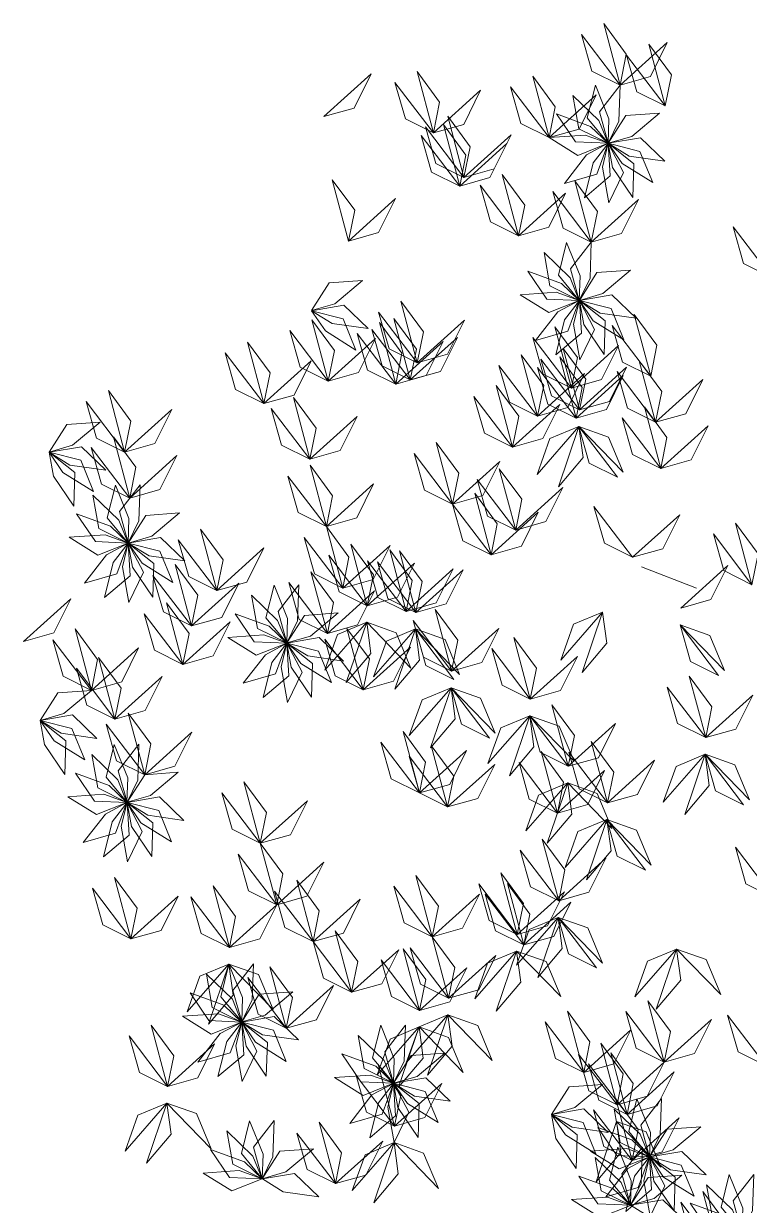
# Model space of a CAD drawing. Header units: inches. Extents: x 4350 to 28384, y -6772 to 993.
# Drawn here: x 23739.8 to 23808.2, y -917.4 to -805.9 of the extents above; entities that cross this region are included whole.
import ezdxf

# ---------------------------------------------------------------- set-up
doc = ezdxf.new("R2010")
doc.units = ezdxf.units.IN
doc.header["$MEASUREMENT"] = 0
doc.layers.add('ARREDAMENTO', color=2, linetype='Continuous', lineweight=18)

# ---------------------------------------------------------------- blocks, each defined once
blk = doc.blocks.new('chioma jacaranda')
at = {"layer": 'ARREDAMENTO', "linetype": 'Continuous'}
blk.add_line((14268.65, -3391.47), (14273.83, -3393.46), dxfattribs=at)
at = {"layer": 'ARREDAMENTO', "lineweight": 0}
for points in [[(14266.61, -3346.01), (14267.2, -3343.11), (14265.07, -3340.22), (14266.61, -3346.01)], [(14266.61, -3346.01), (14263.96, -3344.69), (14262.98, -3341.24), (14266.61, -3346.01)], [(14266.61, -3346.01), (14269.47, -3345.21), (14271.06, -3342), (14266.61, -3346.01)], [(14270.86, -3347.96), (14271.45, -3345.05), (14269.32, -3342.16), (14270.86, -3347.96)], [(14270.86, -3347.96), (14268.21, -3346.64), (14267.23, -3343.18), (14270.86, -3347.96)], [(14238.67, -3348.99), (14241.53, -3348.18), (14243.12, -3344.97), (14238.67, -3348.99)], [(14249.01, -3350.53), (14249.59, -3347.63), (14247.47, -3344.74), (14249.01, -3350.53)], [(14249.01, -3350.53), (14246.36, -3349.21), (14245.38, -3345.76), (14249.01, -3350.53)], [(14259.91, -3350.97), (14260.5, -3348.06), (14258.37, -3345.17), (14259.91, -3350.97)], [(14264.28, -3346.03), (14265.56, -3349.19), (14265.49, -3351.5), (14263.52, -3349.12), (14264.28, -3346.03)], [(14266.61, -3346.01), (14266.49, -3349.42), (14265.49, -3351.5), (14264.66, -3348.53), (14266.61, -3346.01)], [(14249.01, -3350.53), (14251.86, -3349.73), (14253.46, -3346.51), (14249.01, -3350.53)], [(14259.91, -3350.97), (14257.26, -3349.64), (14256.28, -3346.19), (14259.91, -3350.97)], [(14259.91, -3350.97), (14262.77, -3350.16), (14264.37, -3346.95), (14259.91, -3350.97)], [(14262.16, -3347), (14264.61, -3349.37), (14265.48, -3351.5), (14262.72, -3350.13), (14262.16, -3347)], [(14251.89, -3354.74), (14252.48, -3351.83), (14250.35, -3348.94), (14251.89, -3354.74)], [(14260.62, -3348.74), (14263.82, -3349.91), (14265.48, -3351.51), (14262.4, -3351.38), (14260.62, -3348.74)], [(14270.32, -3348.66), (14267.71, -3350.86), (14265.5, -3351.5), (14267.15, -3348.89), (14270.32, -3348.66)], [(14251.89, -3354.74), (14249.24, -3353.42), (14248.26, -3349.96), (14251.89, -3354.74)], [(14251.49, -3355.54), (14252.07, -3352.63), (14249.95, -3349.74), (14251.49, -3355.54)], [(14251.49, -3355.54), (14248.83, -3354.22), (14247.86, -3350.77), (14251.49, -3355.54)], [(14251.49, -3355.54), (14254.34, -3354.73), (14255.94, -3351.52), (14251.49, -3355.54)], [(14251.89, -3354.74), (14254.75, -3353.93), (14256.35, -3350.72), (14251.89, -3354.74)], [(14259.91, -3350.97), (14263.31, -3350.73), (14265.48, -3351.51), (14262.62, -3352.65), (14259.91, -3350.97)], [(14261.36, -3355.29), (14263.46, -3352.6), (14265.49, -3351.51), (14264.41, -3354.41), (14261.36, -3355.29)], [(14263.25, -3356.64), (14264.08, -3353.34), (14265.49, -3351.52), (14265.69, -3354.59), (14263.25, -3356.64)], [(14265.54, -3357.11), (14264.95, -3353.75), (14265.5, -3351.51), (14266.93, -3354.25), (14265.54, -3357.11)], [(14270.84, -3353.19), (14267.46, -3352.72), (14265.5, -3351.5), (14268.54, -3350.99), (14270.84, -3353.19)], [(14269.69, -3355.22), (14266.8, -3353.42), (14265.5, -3351.51), (14268.49, -3352.28), (14269.69, -3355.22)], [(14267.81, -3356.61), (14265.91, -3353.78), (14265.5, -3351.51), (14267.92, -3353.43), (14267.81, -3356.61)], [(14240.99, -3360.74), (14241.58, -3357.83), (14239.45, -3354.94), (14240.99, -3360.74)], [(14257.03, -3360.24), (14257.62, -3357.33), (14255.49, -3354.44), (14257.03, -3360.24)], [(14263.9, -3360.83), (14264.48, -3357.93), (14262.35, -3355.04), (14263.9, -3360.83)], [(14257.03, -3360.24), (14254.38, -3358.92), (14253.4, -3355.46), (14257.03, -3360.24)], [(14263.9, -3360.83), (14261.24, -3359.51), (14260.27, -3356.06), (14263.9, -3360.83)], [(14240.99, -3360.74), (14243.84, -3359.93), (14245.44, -3356.72), (14240.99, -3360.74)], [(14257.03, -3360.24), (14259.88, -3359.43), (14261.48, -3356.22), (14257.03, -3360.24)], [(14263.9, -3360.83), (14266.75, -3360.03), (14268.35, -3356.82), (14263.9, -3360.83)], [(14280.92, -3364.17), (14278.26, -3362.85), (14277.29, -3359.4), (14280.92, -3364.17)], [(14261.57, -3360.85), (14262.84, -3364.01), (14262.77, -3366.32), (14260.8, -3363.94), (14261.57, -3360.85)], [(14263.9, -3360.83), (14263.78, -3364.24), (14262.77, -3366.32), (14261.94, -3363.35), (14263.9, -3360.83)], [(14259.44, -3361.82), (14261.9, -3364.19), (14262.77, -3366.32), (14260, -3364.95), (14259.44, -3361.82)], [(14257.9, -3363.56), (14261.1, -3364.73), (14262.77, -3366.33), (14259.69, -3366.2), (14257.9, -3363.56)], [(14267.61, -3363.48), (14265, -3365.67), (14262.78, -3366.32), (14264.43, -3363.71), (14267.61, -3363.48)], [(14242.33, -3364.45), (14239.72, -3366.65), (14237.51, -3367.29), (14239.16, -3364.68), (14242.33, -3364.45)], [(14257.2, -3365.79), (14260.6, -3365.55), (14262.77, -3366.33), (14259.9, -3367.46), (14257.2, -3365.79)], [(14268.12, -3368.01), (14264.75, -3367.54), (14262.78, -3366.32), (14265.83, -3365.81), (14268.12, -3368.01)], [(14242.85, -3368.99), (14239.47, -3368.51), (14237.51, -3367.3), (14240.55, -3366.78), (14242.85, -3368.99)], [(14241.7, -3371.01), (14238.81, -3369.21), (14237.51, -3367.3), (14240.5, -3368.07), (14241.7, -3371.01)], [(14247.48, -3372.21), (14248.06, -3369.3), (14245.93, -3366.41), (14247.48, -3372.21)], [(14258.64, -3370.11), (14260.74, -3367.42), (14262.77, -3366.33), (14261.7, -3369.23), (14258.64, -3370.11)], [(14260.54, -3371.46), (14261.36, -3368.16), (14262.78, -3366.33), (14262.97, -3369.41), (14260.54, -3371.46)], [(14262.82, -3371.93), (14262.23, -3368.57), (14262.78, -3366.33), (14264.21, -3369.07), (14262.82, -3371.93)], [(14266.97, -3370.04), (14264.08, -3368.24), (14262.78, -3366.33), (14265.77, -3367.09), (14266.97, -3370.04)], [(14265.1, -3371.43), (14263.19, -3368.6), (14262.78, -3366.33), (14265.2, -3368.25), (14265.1, -3371.43)], [(14239.09, -3373.95), (14239.67, -3371.04), (14237.54, -3368.15), (14239.09, -3373.95)], [(14247.48, -3372.21), (14244.82, -3370.89), (14243.84, -3367.43), (14247.48, -3372.21)], [(14245.45, -3374.22), (14246.04, -3371.31), (14243.91, -3368.42), (14245.45, -3374.22)], [(14246.82, -3373.83), (14247.4, -3370.93), (14245.28, -3368.04), (14246.82, -3373.83)], [(14247.48, -3372.21), (14250.33, -3371.4), (14251.93, -3368.19), (14247.48, -3372.21)], [(14269.5, -3373.47), (14270.08, -3370.56), (14267.95, -3367.67), (14269.5, -3373.47)], [(14239.09, -3373.95), (14236.43, -3372.63), (14235.46, -3369.18), (14239.09, -3373.95)], [(14245.45, -3374.22), (14242.8, -3372.9), (14241.82, -3369.44), (14245.45, -3374.22)], [(14246.82, -3373.83), (14244.17, -3372.51), (14243.19, -3369.06), (14246.82, -3373.83)], [(14262.02, -3374.61), (14262.6, -3371.71), (14260.47, -3368.82), (14262.02, -3374.61)], [(14269.5, -3373.47), (14266.84, -3372.14), (14265.86, -3368.69), (14269.5, -3373.47)], [(14233, -3376.06), (14233.59, -3373.15), (14231.46, -3370.26), (14233, -3376.06)], [(14239.09, -3373.95), (14241.94, -3373.14), (14243.54, -3369.93), (14239.09, -3373.95)], [(14245.45, -3374.22), (14248.31, -3373.41), (14249.91, -3370.2), (14245.45, -3374.22)], [(14246.82, -3373.83), (14249.67, -3373.02), (14251.27, -3369.81), (14246.82, -3373.83)], [(14262.02, -3374.61), (14259.36, -3373.29), (14258.39, -3369.84), (14262.02, -3374.61)], [(14262.02, -3374.61), (14264.87, -3373.8), (14266.47, -3370.59), (14262.02, -3374.61)], [(14233, -3376.06), (14230.35, -3374.74), (14229.37, -3371.28), (14233, -3376.06)], [(14258.82, -3377.25), (14259.41, -3374.34), (14257.28, -3371.45), (14258.82, -3377.25)], [(14262.46, -3377.43), (14263.05, -3374.53), (14260.92, -3371.64), (14262.46, -3377.43)], [(14262.78, -3376.65), (14263.37, -3373.75), (14261.24, -3370.86), (14262.78, -3376.65)], [(14233, -3376.06), (14235.86, -3375.25), (14237.46, -3372.04), (14233, -3376.06)], [(14258.82, -3377.25), (14256.17, -3375.93), (14255.19, -3372.48), (14258.82, -3377.25)], [(14262.46, -3377.43), (14259.81, -3376.11), (14258.83, -3372.66), (14262.46, -3377.43)], [(14262.78, -3376.65), (14260.13, -3375.33), (14259.15, -3371.88), (14262.78, -3376.65)], [(14262.78, -3376.65), (14265.63, -3375.85), (14267.23, -3372.63), (14262.78, -3376.65)], [(14269.97, -3377.82), (14270.56, -3374.91), (14268.43, -3372.02), (14269.97, -3377.82)], [(14258.82, -3377.25), (14261.67, -3376.44), (14263.27, -3373.23), (14258.82, -3377.25)], [(14262.46, -3377.43), (14265.32, -3376.63), (14266.92, -3373.41), (14262.46, -3377.43)], [(14269.97, -3377.82), (14267.32, -3376.5), (14266.34, -3373.04), (14269.97, -3377.82)], [(14269.97, -3377.82), (14272.83, -3377.01), (14274.43, -3373.8), (14269.97, -3377.82)], [(14219.88, -3380.63), (14220.46, -3377.72), (14218.34, -3374.83), (14219.88, -3380.63)], [(14256.47, -3380.16), (14257.05, -3377.25), (14254.92, -3374.36), (14256.47, -3380.16)], [(14219.88, -3380.63), (14217.23, -3379.31), (14216.25, -3375.85), (14219.88, -3380.63)], [(14237.35, -3381.3), (14237.93, -3378.39), (14235.8, -3375.5), (14237.35, -3381.3)], [(14256.47, -3380.16), (14253.81, -3378.84), (14252.83, -3375.39), (14256.47, -3380.16)], [(14256.47, -3380.16), (14259.32, -3379.35), (14260.92, -3376.14), (14256.47, -3380.16)], [(14219.88, -3380.63), (14222.73, -3379.82), (14224.33, -3376.61), (14219.88, -3380.63)], [(14237.35, -3381.3), (14234.69, -3379.97), (14233.71, -3376.52), (14237.35, -3381.3)], [(14237.35, -3381.3), (14240.2, -3380.49), (14241.8, -3377.28), (14237.35, -3381.3)], [(14270.45, -3382.17), (14271.04, -3379.26), (14268.91, -3376.37), (14270.45, -3382.17)], [(14217.58, -3377.8), (14214.97, -3379.99), (14212.76, -3380.63), (14214.41, -3378.03), (14217.58, -3377.8)], [(14262.73, -3378.22), (14259.99, -3379.36), (14258.79, -3382.74), (14262.73, -3378.22)], [(14262.73, -3378.22), (14263.12, -3381.16), (14260.8, -3383.9), (14262.73, -3378.22)], [(14266.36, -3382.99), (14263.7, -3381.67), (14262.73, -3378.22), (14266.36, -3382.99)], [(14262.73, -3378.22), (14265.52, -3379.22), (14266.9, -3382.53), (14262.73, -3378.22)], [(14270.45, -3382.17), (14267.8, -3380.85), (14266.82, -3377.39), (14270.45, -3382.17)], [(14270.45, -3382.17), (14273.31, -3381.36), (14274.91, -3378.15), (14270.45, -3382.17)], [(14220.36, -3384.98), (14220.94, -3382.07), (14218.82, -3379.18), (14220.36, -3384.98)], [(14218.1, -3382.33), (14214.72, -3381.86), (14212.76, -3380.64), (14215.8, -3380.13), (14218.1, -3382.33)], [(14216.95, -3384.36), (14214.06, -3382.55), (14212.76, -3380.64), (14215.75, -3381.41), (14216.95, -3384.36)], [(14215.07, -3385.74), (14213.17, -3382.92), (14212.76, -3380.65), (14215.18, -3382.56), (14215.07, -3385.74)], [(14220.36, -3384.98), (14217.7, -3383.66), (14216.73, -3380.2), (14220.36, -3384.98)], [(14250.82, -3385.54), (14251.4, -3382.63), (14249.27, -3379.74), (14250.82, -3385.54)], [(14220.36, -3384.98), (14223.21, -3384.17), (14224.81, -3380.96), (14220.36, -3384.98)], [(14250.82, -3385.54), (14248.16, -3384.21), (14247.19, -3380.76), (14250.82, -3385.54)], [(14250.82, -3385.54), (14253.67, -3384.73), (14255.27, -3381.52), (14250.82, -3385.54)], [(14238.91, -3387.66), (14236.26, -3386.34), (14235.28, -3382.89), (14238.91, -3387.66)], [(14238.91, -3387.66), (14239.5, -3384.75), (14237.37, -3381.86), (14238.91, -3387.66)], [(14256.77, -3388), (14257.35, -3385.09), (14255.22, -3382.2), (14256.77, -3388)], [(14219, -3383.74), (14220.28, -3386.9), (14220.21, -3389.21), (14218.24, -3386.83), (14219, -3383.74)], [(14221.33, -3383.72), (14221.22, -3387.13), (14220.21, -3389.2), (14219.38, -3386.23), (14221.33, -3383.72)], [(14238.91, -3387.66), (14241.77, -3386.85), (14243.36, -3383.64), (14238.91, -3387.66)], [(14256.77, -3388), (14254.11, -3386.68), (14253.13, -3383.23), (14256.77, -3388)], [(14256.77, -3388), (14259.62, -3387.19), (14261.22, -3383.98), (14256.77, -3388)], [(14216.88, -3384.71), (14219.33, -3387.07), (14220.21, -3389.21), (14217.44, -3387.84), (14216.88, -3384.71)], [(14254.45, -3390.31), (14255.03, -3387.4), (14252.91, -3384.51), (14254.45, -3390.31)], [(14254.45, -3390.31), (14251.79, -3388.99), (14250.82, -3385.54), (14254.45, -3390.31)], [(14267.78, -3390.56), (14265.13, -3389.23), (14264.15, -3385.78), (14267.78, -3390.56)], [(14215.34, -3386.45), (14218.54, -3387.62), (14220.2, -3389.21), (14217.12, -3389.08), (14215.34, -3386.45)], [(14225.04, -3386.37), (14222.43, -3388.56), (14220.22, -3389.21), (14221.87, -3386.6), (14225.04, -3386.37)], [(14254.45, -3390.31), (14257.3, -3389.5), (14258.9, -3386.29), (14254.45, -3390.31)], [(14267.78, -3390.56), (14270.64, -3389.75), (14272.24, -3386.54), (14267.78, -3390.56)], [(14279.05, -3393.14), (14279.63, -3390.23), (14277.51, -3387.34), (14279.05, -3393.14)], [(14214.63, -3388.67), (14218.04, -3388.44), (14220.21, -3389.22), (14217.34, -3390.35), (14214.63, -3388.67)], [(14228.57, -3393.7), (14229.16, -3390.79), (14227.03, -3387.9), (14228.57, -3393.7)], [(14240.46, -3393.46), (14241.04, -3390.55), (14238.91, -3387.66), (14240.46, -3393.46)], [(14279.05, -3393.14), (14276.4, -3391.81), (14275.42, -3388.36), (14279.05, -3393.14)], [(14216.08, -3393), (14218.18, -3390.31), (14220.21, -3389.22), (14219.14, -3392.11), (14216.08, -3393)], [(14217.98, -3394.35), (14218.8, -3391.05), (14220.21, -3389.22), (14220.41, -3392.3), (14217.98, -3394.35)], [(14220.26, -3394.82), (14219.67, -3391.46), (14220.22, -3389.22), (14221.65, -3391.95), (14220.26, -3394.82)], [(14225.56, -3390.9), (14222.18, -3390.43), (14220.22, -3389.21), (14223.26, -3388.7), (14225.56, -3390.9)], [(14224.41, -3392.93), (14221.52, -3391.12), (14220.22, -3389.22), (14223.21, -3389.98), (14224.41, -3392.93)], [(14222.54, -3394.32), (14220.63, -3391.49), (14220.22, -3389.22), (14222.64, -3391.13), (14222.54, -3394.32)], [(14228.57, -3393.7), (14225.92, -3392.38), (14224.94, -3388.92), (14228.57, -3393.7)], [(14240.46, -3393.46), (14237.8, -3392.13), (14236.82, -3388.68), (14240.46, -3393.46)], [(14240.46, -3393.46), (14243.31, -3392.65), (14244.91, -3389.44), (14240.46, -3393.46)], [(14242.76, -3395.13), (14243.34, -3392.22), (14241.22, -3389.33), (14242.76, -3395.13)], [(14228.57, -3393.7), (14231.42, -3392.89), (14233.02, -3389.68), (14228.57, -3393.7)], [(14242.76, -3395.13), (14240.11, -3393.8), (14239.13, -3390.35), (14242.76, -3395.13)], [(14246.42, -3395.66), (14247, -3392.75), (14244.88, -3389.86), (14246.42, -3395.66)], [(14247.36, -3395.75), (14247.94, -3392.84), (14245.81, -3389.95), (14247.36, -3395.75)], [(14226.18, -3397.03), (14226.77, -3394.13), (14224.64, -3391.24), (14226.18, -3397.03)], [(14242.76, -3395.13), (14245.61, -3394.32), (14247.21, -3391.11), (14242.76, -3395.13)], [(14246.42, -3395.66), (14243.77, -3394.34), (14242.79, -3390.88), (14246.42, -3395.66)], [(14247.36, -3395.75), (14244.7, -3394.43), (14243.72, -3390.98), (14247.36, -3395.75)], [(14246.42, -3395.66), (14249.27, -3394.85), (14250.87, -3391.64), (14246.42, -3395.66)], [(14247.36, -3395.75), (14250.21, -3394.94), (14251.81, -3391.73), (14247.36, -3395.75)], [(14272.33, -3395.36), (14275.18, -3394.55), (14276.78, -3391.34), (14272.33, -3395.36)], [(14226.18, -3397.03), (14223.53, -3395.71), (14222.55, -3392.26), (14226.18, -3397.03)], [(14239, -3397.73), (14236.34, -3396.41), (14235.37, -3392.95), (14239, -3397.73)], [(14239, -3397.73), (14239.58, -3394.82), (14237.45, -3391.93), (14239, -3397.73)], [(14226.18, -3397.03), (14229.04, -3396.23), (14230.64, -3393.01), (14226.18, -3397.03)], [(14233.97, -3393.18), (14235.25, -3396.34), (14235.18, -3398.64), (14233.21, -3396.27), (14233.97, -3393.18)], [(14236.3, -3393.16), (14236.18, -3396.56), (14235.18, -3398.64), (14234.35, -3395.67), (14236.3, -3393.16)], [(14239, -3397.73), (14241.85, -3396.92), (14243.45, -3393.71), (14239, -3397.73)], [(14210.35, -3398.5), (14213.2, -3397.69), (14214.8, -3394.48), (14210.35, -3398.5)], [(14225.36, -3400.66), (14225.95, -3397.75), (14223.82, -3394.86), (14225.36, -3400.66)], [(14231.85, -3394.14), (14234.3, -3396.51), (14235.17, -3398.64), (14232.41, -3397.27), (14231.85, -3394.14)], [(14225.36, -3400.66), (14222.71, -3399.33), (14221.73, -3395.88), (14225.36, -3400.66)], [(14230.3, -3395.89), (14233.51, -3397.05), (14235.17, -3398.65), (14232.09, -3398.52), (14230.3, -3395.89)], [(14240.01, -3395.81), (14237.4, -3398), (14235.19, -3398.64), (14236.84, -3396.04), (14240.01, -3395.81)], [(14250.72, -3401.29), (14251.3, -3398.38), (14249.18, -3395.49), (14250.72, -3401.29)], [(14250.72, -3401.29), (14251.3, -3398.38), (14249.18, -3395.49), (14250.72, -3401.29)], [(14264.96, -3395.73), (14262.22, -3396.87), (14261.01, -3400.25), (14264.96, -3395.73)], [(14264.96, -3395.73), (14265.35, -3398.67), (14263.03, -3401.41), (14264.96, -3395.73)], [(14216.74, -3403.11), (14217.33, -3400.2), (14215.2, -3397.31), (14216.74, -3403.11)], [(14225.36, -3400.66), (14228.22, -3399.85), (14229.82, -3396.64), (14225.36, -3400.66)], [(14242.71, -3396.69), (14239.97, -3397.83), (14238.77, -3401.21), (14242.71, -3396.69)], [(14242.71, -3396.69), (14243.1, -3399.63), (14240.78, -3402.37), (14242.71, -3396.69)], [(14242.39, -3403.06), (14242.97, -3400.15), (14240.84, -3397.26), (14242.39, -3403.06)], [(14242.71, -3396.69), (14245.5, -3397.69), (14246.88, -3401), (14242.71, -3396.69)], [(14247.3, -3397.32), (14244.57, -3398.46), (14243.36, -3401.84), (14247.3, -3397.32)], [(14247.3, -3397.32), (14247.69, -3400.26), (14245.38, -3403), (14247.3, -3397.32)], [(14250.72, -3401.29), (14248.07, -3399.97), (14247.09, -3396.51), (14250.72, -3401.29)], [(14250.72, -3401.29), (14248.07, -3399.97), (14247.09, -3396.51), (14250.72, -3401.29)], [(14250.93, -3402.09), (14248.28, -3400.77), (14247.3, -3397.32), (14250.93, -3402.09)], [(14247.3, -3397.32), (14250.1, -3398.31), (14251.48, -3401.62), (14247.3, -3397.32)], [(14250.72, -3401.29), (14253.57, -3400.48), (14255.17, -3397.27), (14250.72, -3401.29)], [(14250.72, -3401.29), (14253.57, -3400.48), (14255.17, -3397.27), (14250.72, -3401.29)], [(14275.91, -3401.7), (14273.25, -3400.38), (14272.28, -3396.92), (14275.91, -3401.7)], [(14272.28, -3396.92), (14275.07, -3397.92), (14276.45, -3401.23), (14272.28, -3396.92)], [(14216.74, -3403.11), (14214.09, -3401.78), (14213.11, -3398.33), (14216.74, -3403.11)], [(14229.6, -3398.11), (14233, -3397.87), (14235.17, -3398.65), (14232.3, -3399.79), (14229.6, -3398.11)], [(14240.53, -3400.34), (14237.15, -3399.86), (14235.19, -3398.65), (14238.23, -3398.13), (14240.53, -3400.34)], [(14242.39, -3403.06), (14239.73, -3401.74), (14238.76, -3398.28), (14242.39, -3403.06)], [(14258.14, -3403.93), (14258.73, -3401.02), (14256.6, -3398.13), (14258.14, -3403.93)], [(14216.74, -3403.11), (14219.6, -3402.3), (14221.2, -3399.09), (14216.74, -3403.11)], [(14231.05, -3402.43), (14233.15, -3399.75), (14235.18, -3398.66), (14234.1, -3401.55), (14231.05, -3402.43)], [(14232.94, -3403.79), (14233.77, -3400.48), (14235.18, -3398.66), (14235.38, -3401.74), (14232.94, -3403.79)], [(14235.23, -3404.25), (14234.63, -3400.9), (14235.19, -3398.66), (14236.61, -3401.39), (14235.23, -3404.25)], [(14239.38, -3402.37), (14236.49, -3400.56), (14235.19, -3398.65), (14238.18, -3399.42), (14239.38, -3402.37)], [(14237.5, -3403.75), (14235.6, -3400.92), (14235.19, -3398.65), (14237.61, -3400.57), (14237.5, -3403.75)], [(14242.39, -3403.06), (14245.24, -3402.25), (14246.84, -3399.04), (14242.39, -3403.06)], [(14258.14, -3403.93), (14255.49, -3402.61), (14254.51, -3399.16), (14258.14, -3403.93)], [(14218.96, -3405.81), (14219.54, -3402.9), (14217.42, -3400.01), (14218.96, -3405.81)], [(14258.14, -3403.93), (14261, -3403.12), (14262.6, -3399.91), (14258.14, -3403.93)], [(14218.96, -3405.81), (14216.31, -3404.49), (14215.33, -3401.03), (14218.96, -3405.81)], [(14218.96, -3405.81), (14221.81, -3405), (14223.41, -3401.79), (14218.96, -3405.81)], [(14274.69, -3407.57), (14275.27, -3404.67), (14273.14, -3401.78), (14274.69, -3407.57)], [(14250.67, -3402.86), (14247.93, -3404), (14246.73, -3407.38), (14250.67, -3402.86)], [(14250.67, -3402.86), (14251.06, -3405.79), (14248.74, -3408.54), (14250.67, -3402.86)], [(14254.3, -3407.63), (14251.64, -3406.31), (14250.67, -3402.86), (14254.3, -3407.63)], [(14250.67, -3402.86), (14253.46, -3403.85), (14254.84, -3407.16), (14250.67, -3402.86)], [(14274.69, -3407.57), (14272.03, -3406.25), (14271.05, -3402.8), (14274.69, -3407.57)], [(14216.74, -3403.11), (14214.13, -3405.3), (14211.92, -3405.94), (14213.57, -3403.34), (14216.74, -3403.11)], [(14274.69, -3407.57), (14277.54, -3406.77), (14279.14, -3403.56), (14274.69, -3407.57)], [(14261.72, -3410.27), (14262.31, -3407.36), (14260.18, -3404.47), (14261.72, -3410.27)], [(14217.26, -3407.64), (14213.88, -3407.16), (14211.92, -3405.95), (14214.96, -3405.43), (14217.26, -3407.64)], [(14216.11, -3409.66), (14213.22, -3407.86), (14211.92, -3405.95), (14214.91, -3406.72), (14216.11, -3409.66)], [(14214.23, -3411.05), (14212.33, -3408.22), (14211.92, -3405.95), (14214.34, -3407.87), (14214.23, -3411.05)], [(14221.77, -3411.07), (14219.11, -3409.75), (14218.13, -3406.29), (14221.77, -3411.07)], [(14221.77, -3411.07), (14222.35, -3408.16), (14220.22, -3405.27), (14221.77, -3411.07)], [(14258.09, -3405.5), (14255.36, -3406.64), (14254.15, -3410.02), (14258.09, -3405.5)], [(14258.09, -3405.5), (14258.48, -3408.43), (14256.17, -3411.18), (14258.09, -3405.5)], [(14261.72, -3410.27), (14259.07, -3408.95), (14258.09, -3405.5), (14261.72, -3410.27)], [(14258.09, -3405.5), (14260.88, -3406.49), (14262.27, -3409.8), (14258.09, -3405.5)], [(14261.72, -3410.27), (14264.58, -3409.46), (14266.17, -3406.25), (14261.72, -3410.27)], [(14221.77, -3411.07), (14224.62, -3410.26), (14226.22, -3407.05), (14221.77, -3411.07)], [(14247.69, -3412.78), (14248.27, -3409.88), (14246.14, -3406.99), (14247.69, -3412.78)], [(14218.9, -3408.21), (14220.17, -3411.37), (14220.1, -3413.67), (14218.14, -3411.3), (14218.9, -3408.21)], [(14221.23, -3408.19), (14221.11, -3411.59), (14220.11, -3413.67), (14219.28, -3410.7), (14221.23, -3408.19)], [(14247.69, -3412.78), (14245.03, -3411.46), (14244.06, -3408.01), (14247.69, -3412.78)], [(14250.34, -3414.11), (14250.93, -3411.2), (14248.8, -3408.31), (14250.34, -3414.11)], [(14265.42, -3413.72), (14266.01, -3410.82), (14263.88, -3407.93), (14265.42, -3413.72)], [(14216.78, -3409.17), (14219.23, -3411.54), (14220.1, -3413.68), (14217.34, -3412.3), (14216.78, -3409.17)], [(14250.34, -3414.11), (14247.69, -3412.78), (14246.71, -3409.33), (14250.34, -3414.11)], [(14247.69, -3412.78), (14250.54, -3411.98), (14252.14, -3408.77), (14247.69, -3412.78)], [(14260.71, -3414.68), (14261.29, -3411.77), (14259.17, -3408.88), (14260.71, -3414.68)], [(14265.42, -3413.72), (14262.77, -3412.4), (14261.79, -3408.95), (14265.42, -3413.72)], [(14274.63, -3409.14), (14271.9, -3410.28), (14270.69, -3413.66), (14274.63, -3409.14)], [(14274.63, -3409.14), (14275.02, -3412.08), (14272.71, -3414.82), (14274.63, -3409.14)], [(14278.26, -3413.92), (14275.61, -3412.59), (14274.63, -3409.14), (14278.26, -3413.92)], [(14274.63, -3409.14), (14277.43, -3410.14), (14278.81, -3413.45), (14274.63, -3409.14)], [(14250.34, -3414.11), (14253.19, -3413.3), (14254.79, -3410.09), (14250.34, -3414.11)], [(14260.71, -3414.68), (14258.05, -3413.36), (14257.08, -3409.9), (14260.71, -3414.68)], [(14260.71, -3414.68), (14263.56, -3413.87), (14265.16, -3410.66), (14260.71, -3414.68)], [(14265.42, -3413.72), (14268.27, -3412.92), (14269.87, -3409.7), (14265.42, -3413.72)], [(14215.23, -3410.92), (14218.43, -3412.08), (14220.1, -3413.68), (14217.02, -3413.55), (14215.23, -3410.92)], [(14224.94, -3410.84), (14222.33, -3413.03), (14220.11, -3413.67), (14221.77, -3411.07), (14224.94, -3410.84)], [(14232.67, -3417.53), (14233.26, -3414.63), (14231.13, -3411.74), (14232.67, -3417.53)], [(14261.67, -3411.84), (14258.93, -3412.98), (14257.73, -3416.36), (14261.67, -3411.84)], [(14261.67, -3411.84), (14262.06, -3414.78), (14259.74, -3417.52), (14261.67, -3411.84)], [(14261.67, -3411.84), (14264.46, -3412.83), (14265.84, -3416.14), (14261.67, -3411.84)], [(14214.53, -3413.14), (14217.93, -3412.9), (14220.1, -3413.68), (14217.23, -3414.82), (14214.53, -3413.14)], [(14232.67, -3417.53), (14230.02, -3416.21), (14229.04, -3412.76), (14232.67, -3417.53)], [(14215.97, -3417.46), (14218.07, -3414.78), (14220.1, -3413.69), (14219.03, -3416.58), (14215.97, -3417.46)], [(14217.87, -3418.82), (14218.69, -3415.51), (14220.11, -3413.69), (14220.3, -3416.77), (14217.87, -3418.82)], [(14220.15, -3419.28), (14219.56, -3415.93), (14220.11, -3413.69), (14221.54, -3416.42), (14220.15, -3419.28)], [(14225.45, -3415.37), (14222.08, -3414.89), (14220.12, -3413.68), (14223.16, -3413.16), (14225.45, -3415.37)], [(14224.3, -3417.4), (14221.41, -3415.59), (14220.12, -3413.68), (14223.1, -3414.45), (14224.3, -3417.4)], [(14222.43, -3418.78), (14220.52, -3415.96), (14220.12, -3413.69), (14222.53, -3415.6), (14222.43, -3418.78)], [(14232.67, -3417.53), (14235.53, -3416.73), (14237.13, -3413.52), (14232.67, -3417.53)], [(14265.37, -3415.29), (14262.63, -3416.43), (14261.43, -3419.81), (14265.37, -3415.29)], [(14265.37, -3415.29), (14265.76, -3418.23), (14263.44, -3420.97), (14265.37, -3415.29)], [(14269, -3420.06), (14266.35, -3418.74), (14265.37, -3415.29), (14269, -3420.06)], [(14265.37, -3415.29), (14268.16, -3416.29), (14269.54, -3419.6), (14265.37, -3415.29)], [(14260.83, -3422.95), (14261.41, -3420.05), (14259.28, -3417.16), (14260.83, -3422.95)], [(14234.22, -3423.33), (14231.56, -3422.01), (14230.59, -3418.56), (14234.22, -3423.33)], [(14234.22, -3423.33), (14234.8, -3420.42), (14232.67, -3417.53), (14234.22, -3423.33)], [(14260.83, -3422.95), (14258.17, -3421.63), (14257.2, -3418.18), (14260.83, -3422.95)], [(14281.13, -3422.68), (14278.48, -3421.36), (14277.5, -3417.91), (14281.13, -3422.68)], [(14234.22, -3423.33), (14237.07, -3422.52), (14238.67, -3419.31), (14234.22, -3423.33)], [(14260.83, -3422.95), (14263.68, -3422.14), (14265.28, -3418.93), (14260.83, -3422.95)], [(14220.47, -3426.55), (14221.05, -3423.65), (14218.93, -3420.76), (14220.47, -3426.55)], [(14248.89, -3426.35), (14249.48, -3423.45), (14247.35, -3420.56), (14248.89, -3426.35)], [(14256.91, -3426.13), (14257.49, -3423.22), (14255.36, -3420.33), (14256.91, -3426.13)], [(14220.47, -3426.55), (14217.81, -3425.23), (14216.84, -3421.78), (14220.47, -3426.55)], [(14229.76, -3427.35), (14230.35, -3424.44), (14228.22, -3421.55), (14229.76, -3427.35)], [(14237.65, -3426.81), (14238.24, -3423.91), (14236.11, -3421.02), (14237.65, -3426.81)], [(14248.89, -3426.35), (14246.24, -3425.03), (14245.26, -3421.58), (14248.89, -3426.35)], [(14256.91, -3426.13), (14254.25, -3424.81), (14253.28, -3421.36), (14256.91, -3426.13)], [(14257.52, -3427.12), (14258.1, -3424.21), (14255.98, -3421.32), (14257.52, -3427.12)], [(14220.47, -3426.55), (14223.32, -3425.75), (14224.92, -3422.53), (14220.47, -3426.55)], [(14229.76, -3427.35), (14227.11, -3426.03), (14226.13, -3422.58), (14229.76, -3427.35)], [(14237.65, -3426.81), (14235, -3425.49), (14234.02, -3422.04), (14237.65, -3426.81)], [(14237.65, -3426.81), (14240.51, -3426.01), (14242.11, -3422.79), (14237.65, -3426.81)], [(14248.89, -3426.35), (14251.75, -3425.55), (14253.35, -3422.33), (14248.89, -3426.35)], [(14257.52, -3427.12), (14254.86, -3425.8), (14253.89, -3422.34), (14257.52, -3427.12)], [(14256.91, -3426.13), (14259.76, -3425.32), (14261.36, -3422.11), (14256.91, -3426.13)], [(14229.76, -3427.35), (14232.62, -3426.54), (14234.22, -3423.33), (14229.76, -3427.35)], [(14257.52, -3427.12), (14260.37, -3426.31), (14261.97, -3423.1), (14257.52, -3427.12)], [(14260.77, -3424.52), (14258.04, -3425.66), (14256.83, -3429.04), (14260.77, -3424.52)], [(14260.77, -3424.52), (14261.16, -3427.46), (14258.85, -3430.2), (14260.77, -3424.52)], [(14264.4, -3429.29), (14261.75, -3427.97), (14260.77, -3424.52), (14264.4, -3429.29)], [(14260.77, -3424.52), (14263.57, -3425.51), (14264.95, -3428.83), (14260.77, -3424.52)], [(14241.28, -3431.59), (14241.87, -3428.68), (14239.74, -3425.79), (14241.28, -3431.59)], [(14250.44, -3432.15), (14251.02, -3429.24), (14248.89, -3426.35), (14250.44, -3432.15)], [(14241.28, -3431.59), (14238.63, -3430.27), (14237.65, -3426.81), (14241.28, -3431.59)], [(14247.7, -3433.29), (14248.29, -3430.38), (14246.16, -3427.49), (14247.7, -3433.29)], [(14250.44, -3432.15), (14247.78, -3430.83), (14246.81, -3427.38), (14250.44, -3432.15)], [(14271.94, -3427.51), (14269.2, -3428.65), (14268, -3432.03), (14271.94, -3427.51)], [(14271.94, -3427.51), (14272.33, -3430.45), (14270.01, -3433.19), (14271.94, -3427.51)], [(14271.94, -3427.51), (14274.73, -3428.5), (14276.11, -3431.81), (14271.94, -3427.51)], [(14241.28, -3431.59), (14244.14, -3430.78), (14245.74, -3427.57), (14241.28, -3431.59)], [(14247.7, -3433.29), (14245.05, -3431.97), (14244.07, -3428.52), (14247.7, -3433.29)], [(14250.44, -3432.15), (14253.29, -3431.34), (14254.89, -3428.13), (14250.44, -3432.15)], [(14256.85, -3427.7), (14254.12, -3428.84), (14252.91, -3432.22), (14256.85, -3427.7)], [(14256.85, -3427.7), (14257.24, -3430.64), (14254.93, -3433.38), (14256.85, -3427.7)], [(14256.85, -3427.7), (14259.65, -3428.69), (14261.03, -3432), (14256.85, -3427.7)], [(14229.71, -3428.92), (14226.98, -3430.06), (14225.77, -3433.44), (14229.71, -3428.92)], [(14229.71, -3428.92), (14230.1, -3431.86), (14227.79, -3434.6), (14229.71, -3428.92)], [(14229.71, -3428.92), (14230.99, -3432.08), (14230.92, -3434.38), (14228.95, -3432.01), (14229.71, -3428.92)], [(14229.71, -3428.92), (14232.5, -3429.91), (14233.89, -3433.22), (14229.71, -3428.92)], [(14232.04, -3428.9), (14231.92, -3432.3), (14230.92, -3434.38), (14230.09, -3431.41), (14232.04, -3428.9)], [(14235.12, -3434.98), (14235.7, -3432.07), (14233.58, -3429.18), (14235.12, -3434.98)], [(14247.7, -3433.29), (14250.55, -3432.48), (14252.15, -3429.27), (14247.7, -3433.29)], [(14227.59, -3429.88), (14230.04, -3432.25), (14230.91, -3434.39), (14228.15, -3433.01), (14227.59, -3429.88)], [(14235.12, -3434.98), (14232.47, -3433.65), (14231.49, -3430.2), (14235.12, -3434.98)], [(14226.05, -3431.63), (14229.25, -3432.79), (14230.91, -3434.39), (14227.83, -3434.26), (14226.05, -3431.63)], [(14235.75, -3431.55), (14233.14, -3433.74), (14230.93, -3434.38), (14232.58, -3431.78), (14235.75, -3431.55)], [(14235.12, -3434.98), (14237.97, -3434.17), (14239.57, -3430.96), (14235.12, -3434.98)], [(14270.78, -3438.18), (14271.37, -3435.28), (14269.24, -3432.39), (14270.78, -3438.18)], [(14225.34, -3433.85), (14228.74, -3433.61), (14230.91, -3434.39), (14228.05, -3435.53), (14225.34, -3433.85)], [(14236.27, -3436.08), (14232.89, -3435.6), (14230.93, -3434.39), (14233.97, -3433.87), (14236.27, -3436.08)], [(14250.38, -3433.72), (14247.65, -3434.86), (14246.44, -3438.24), (14250.38, -3433.72)], [(14250.38, -3433.72), (14250.77, -3436.66), (14248.46, -3439.4), (14250.38, -3433.72)], [(14250.38, -3433.72), (14253.18, -3434.71), (14254.56, -3438.02), (14250.38, -3433.72)], [(14263.19, -3439.15), (14263.77, -3436.25), (14261.64, -3433.36), (14263.19, -3439.15)], [(14270.78, -3438.18), (14268.13, -3436.86), (14267.15, -3433.41), (14270.78, -3438.18)], [(14270.78, -3438.18), (14273.63, -3437.37), (14275.23, -3434.16), (14270.78, -3438.18)], [(14280.39, -3438.53), (14277.74, -3437.21), (14276.76, -3433.75), (14280.39, -3438.53)], [(14223.92, -3440.47), (14224.51, -3437.57), (14222.38, -3434.68), (14223.92, -3440.47)], [(14226.79, -3438.17), (14228.89, -3435.49), (14230.92, -3434.4), (14229.84, -3437.29), (14226.79, -3438.17)], [(14228.68, -3439.53), (14229.51, -3436.22), (14230.92, -3434.4), (14231.12, -3437.48), (14228.68, -3439.53)], [(14230.97, -3439.99), (14230.38, -3436.64), (14230.93, -3434.4), (14232.36, -3437.13), (14230.97, -3439.99)], [(14235.12, -3438.11), (14232.23, -3436.3), (14230.93, -3434.39), (14233.92, -3435.16), (14235.12, -3438.11)], [(14233.24, -3439.49), (14231.34, -3436.67), (14230.93, -3434.4), (14233.35, -3436.31), (14233.24, -3439.49)], [(14244.04, -3434.69), (14245.31, -3437.85), (14245.24, -3440.16), (14243.27, -3437.78), (14244.04, -3434.69)], [(14247.65, -3434.86), (14244.91, -3436), (14243.71, -3439.38), (14247.65, -3434.86)], [(14246.37, -3434.68), (14246.25, -3438.08), (14245.24, -3440.16), (14244.41, -3437.19), (14246.37, -3434.68)], [(14247.65, -3434.86), (14248.04, -3437.8), (14245.72, -3440.54), (14247.65, -3434.86)], [(14247.65, -3434.86), (14250.44, -3435.85), (14251.82, -3439.16), (14247.65, -3434.86)], [(14263.19, -3439.15), (14260.53, -3437.83), (14259.55, -3434.38), (14263.19, -3439.15)], [(14263.19, -3439.15), (14266.04, -3438.35), (14267.64, -3435.13), (14263.19, -3439.15)], [(14223.92, -3440.47), (14221.27, -3439.15), (14220.29, -3435.7), (14223.92, -3440.47)], [(14241.91, -3435.66), (14244.37, -3438.03), (14245.24, -3440.16), (14242.48, -3438.79), (14241.91, -3435.66)], [(14266.33, -3442.2), (14266.91, -3439.29), (14264.79, -3436.4), (14266.33, -3442.2)], [(14223.92, -3440.47), (14226.78, -3439.66), (14228.37, -3436.45), (14223.92, -3440.47)], [(14240.37, -3437.4), (14243.57, -3438.57), (14245.24, -3440.17), (14242.16, -3440.04), (14240.37, -3437.4)], [(14250.08, -3437.33), (14247.47, -3439.52), (14245.25, -3440.16), (14246.9, -3437.55), (14250.08, -3437.33)], [(14266.33, -3442.2), (14263.67, -3440.88), (14262.7, -3437.43), (14266.33, -3442.2)], [(14267.27, -3443.1), (14267.85, -3440.19), (14265.73, -3437.3), (14267.27, -3443.1)], [(14245.34, -3444.2), (14245.93, -3441.3), (14243.8, -3438.41), (14245.34, -3444.2)], [(14267.27, -3443.1), (14264.62, -3441.77), (14263.64, -3438.32), (14267.27, -3443.1)], [(14266.33, -3442.2), (14269.18, -3441.39), (14270.78, -3438.18), (14266.33, -3442.2)], [(14239.67, -3439.63), (14243.07, -3439.39), (14245.24, -3440.17), (14242.37, -3441.31), (14239.67, -3439.63)], [(14245.34, -3444.2), (14242.69, -3442.88), (14241.71, -3439.43), (14245.34, -3444.2)], [(14250.59, -3441.86), (14247.22, -3441.38), (14245.25, -3440.17), (14248.3, -3439.65), (14250.59, -3441.86)], [(14267.27, -3443.1), (14270.12, -3442.29), (14271.72, -3439.08), (14267.27, -3443.1)], [(14241.11, -3443.95), (14243.21, -3441.27), (14245.24, -3440.18), (14244.17, -3443.07), (14241.11, -3443.95)], [(14243.01, -3445.31), (14243.83, -3442), (14245.25, -3440.18), (14245.44, -3443.25), (14243.01, -3445.31)], [(14245.29, -3445.77), (14244.7, -3442.42), (14245.25, -3440.17), (14246.68, -3442.91), (14245.29, -3445.77)], [(14249.44, -3443.88), (14246.55, -3442.08), (14245.25, -3440.17), (14248.24, -3440.94), (14249.44, -3443.88)], [(14247.57, -3445.27), (14245.66, -3442.44), (14245.25, -3440.17), (14247.67, -3442.09), (14247.57, -3445.27)], [(14245.34, -3444.2), (14248.2, -3443.4), (14249.8, -3440.19), (14245.34, -3444.2)], [(14264.97, -3440.27), (14262.36, -3442.46), (14260.15, -3443.1), (14261.8, -3440.5), (14264.97, -3440.27)], [(14267.75, -3447.45), (14268.33, -3444.54), (14266.21, -3441.65), (14267.75, -3447.45)], [(14268.19, -3441.64), (14269.47, -3444.8), (14269.39, -3447.1), (14267.43, -3444.73), (14268.19, -3441.64)], [(14270.52, -3441.62), (14270.4, -3445.03), (14269.4, -3447.1), (14268.57, -3444.13), (14270.52, -3441.62)], [(14223.87, -3442.04), (14221.13, -3443.18), (14219.93, -3446.56), (14223.87, -3442.04)], [(14223.87, -3442.04), (14224.26, -3444.98), (14221.94, -3447.72), (14223.87, -3442.04)], [(14223.87, -3442.04), (14226.66, -3443.03), (14228.04, -3446.35), (14223.87, -3442.04)], [(14265.49, -3444.8), (14262.11, -3444.32), (14260.15, -3443.11), (14263.19, -3442.59), (14265.49, -3444.8)], [(14264.34, -3446.83), (14261.45, -3445.02), (14260.15, -3443.11), (14263.14, -3443.88), (14264.34, -3446.83)], [(14262.46, -3448.21), (14260.56, -3445.39), (14260.15, -3443.12), (14262.57, -3445.03), (14262.46, -3448.21)], [(14267.75, -3447.45), (14265.09, -3446.13), (14264.12, -3442.67), (14267.75, -3447.45)], [(14266.07, -3442.6), (14268.52, -3444.97), (14269.39, -3447.11), (14266.63, -3445.74), (14266.07, -3442.6)], [(14231.65, -3443.71), (14232.93, -3446.87), (14232.85, -3449.17), (14230.89, -3446.8), (14231.65, -3443.71)], [(14233.98, -3443.69), (14233.86, -3447.1), (14232.86, -3449.17), (14232.03, -3446.2), (14233.98, -3443.69)], [(14239.76, -3449.63), (14240.35, -3446.73), (14238.22, -3443.84), (14239.76, -3449.63)], [(14266.28, -3443.77), (14266.67, -3446.71), (14264.35, -3449.45), (14266.28, -3443.77)], [(14266.28, -3443.77), (14269.07, -3444.76), (14270.45, -3448.07), (14266.28, -3443.77)], [(14267.75, -3447.45), (14270.6, -3446.64), (14272.2, -3443.43), (14267.75, -3447.45)], [(14229.53, -3444.67), (14231.98, -3447.04), (14232.85, -3449.18), (14230.09, -3447.81), (14229.53, -3444.67)], [(14239.76, -3449.63), (14237.11, -3448.31), (14236.13, -3444.86), (14239.76, -3449.63)], [(14264.52, -3444.35), (14267.72, -3445.51), (14269.39, -3447.11), (14266.31, -3446.98), (14264.52, -3444.35)], [(14274.23, -3444.27), (14271.62, -3446.46), (14269.4, -3447.1), (14271.06, -3444.5), (14274.23, -3444.27)], [(14227.98, -3446.42), (14231.19, -3447.58), (14232.85, -3449.18), (14229.77, -3449.05), (14227.98, -3446.42)], [(14237.69, -3446.34), (14235.08, -3448.53), (14232.86, -3449.17), (14234.52, -3446.57), (14237.69, -3446.34)], [(14239.76, -3449.63), (14242.62, -3448.83), (14244.22, -3445.62), (14239.76, -3449.63)], [(14245.29, -3445.77), (14242.56, -3446.91), (14241.35, -3450.29), (14245.29, -3445.77)], [(14245.29, -3445.77), (14245.68, -3448.71), (14243.37, -3451.45), (14245.29, -3445.77)], [(14245.29, -3445.77), (14248.08, -3446.77), (14249.47, -3450.08), (14245.29, -3445.77)], [(14263.82, -3446.57), (14267.22, -3446.33), (14269.39, -3447.11), (14266.52, -3448.25), (14263.82, -3446.57)], [(14266.39, -3446.21), (14267.67, -3449.37), (14267.6, -3451.67), (14265.63, -3449.3), (14266.39, -3446.21)], [(14268.72, -3446.19), (14268.61, -3449.6), (14267.6, -3451.67), (14266.77, -3448.7), (14268.72, -3446.19)], [(14264.27, -3447.17), (14266.72, -3449.54), (14267.6, -3451.68), (14264.83, -3450.31), (14264.27, -3447.17)], [(14265.26, -3450.89), (14267.36, -3448.21), (14269.4, -3447.12), (14268.32, -3450.01), (14265.26, -3450.89)], [(14267.16, -3452.25), (14267.99, -3448.94), (14269.4, -3447.12), (14269.59, -3450.2), (14267.16, -3452.25)], [(14269.44, -3452.72), (14268.85, -3449.36), (14269.4, -3447.12), (14270.83, -3449.85), (14269.44, -3452.72)], [(14274.74, -3448.8), (14271.37, -3448.32), (14269.41, -3447.11), (14272.45, -3446.59), (14274.74, -3448.8)], [(14273.59, -3450.83), (14270.7, -3449.02), (14269.41, -3447.11), (14272.39, -3447.88), (14273.59, -3450.83)], [(14271.72, -3452.21), (14269.81, -3449.39), (14269.41, -3447.12), (14271.82, -3449.03), (14271.72, -3452.21)], [(14227.28, -3448.64), (14230.68, -3448.4), (14232.85, -3449.19), (14229.98, -3450.32), (14227.28, -3448.64)], [(14238.2, -3450.87), (14234.83, -3450.4), (14232.87, -3449.18), (14235.91, -3448.67), (14238.2, -3450.87)], [(14262.73, -3448.92), (14265.93, -3450.08), (14267.59, -3451.68), (14264.51, -3451.55), (14262.73, -3448.92)], [(14272.43, -3448.84), (14269.82, -3451.03), (14267.61, -3451.67), (14269.26, -3449.07), (14272.43, -3448.84)], [(14274.78, -3449.74), (14277.23, -3452.11), (14278.1, -3454.24), (14275.34, -3452.87), (14274.78, -3449.74)], [(14276.9, -3448.77), (14278.18, -3451.94), (14278.1, -3454.24), (14276.14, -3451.86), (14276.9, -3448.77)], [(14279.23, -3448.76), (14279.11, -3452.16), (14278.11, -3454.24), (14277.28, -3451.27), (14279.23, -3448.76)], [(14262.03, -3451.14), (14265.43, -3450.9), (14267.6, -3451.69), (14264.73, -3452.82), (14262.03, -3451.14)], [(14275.96, -3456.17), (14276.55, -3453.26), (14274.42, -3450.37), (14275.96, -3456.17)], [(14272.95, -3453.37), (14269.57, -3452.9), (14267.61, -3451.68), (14270.65, -3451.17), (14272.95, -3453.37)], [(14275.96, -3456.17), (14273.31, -3454.84), (14272.33, -3451.39), (14275.96, -3456.17)], [(14273.23, -3451.48), (14276.44, -3452.65), (14278.1, -3454.25), (14275.02, -3454.12), (14273.23, -3451.48)]]:
    blk.add_lwpolyline(points, dxfattribs=at)

msp = doc.modelspace()

# ---------------------------------------------------------------- block references
msp.add_blockref('chioma jacaranda', (9529.43, 2534.28))

doc.saveas('drawing.dxf')
